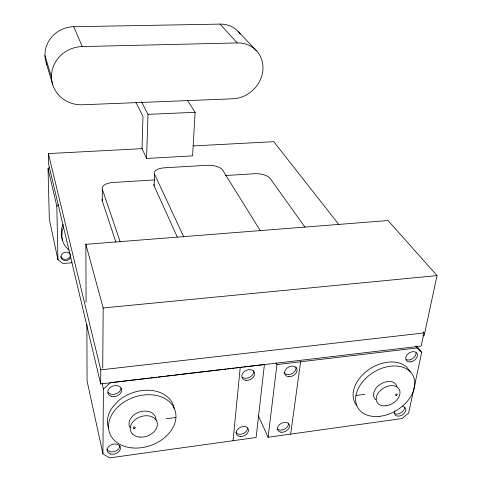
<?xml version="1.0" encoding="UTF-8"?>
<svg xmlns="http://www.w3.org/2000/svg" width="482" height="482" viewBox="0 0 482 482"><rect width="100%" height="100%" fill="white"/><g stroke="black" fill="none" stroke-linecap="round" stroke-linejoin="round"><path stroke-width="0.72" d="M423.045 331.773L423.979 332.954L421.166 346.07L100.678 383.937L100.762 369.869L48.369 153.595L142.292 148.637M115.879 242.091L102.238 200.861L102.311 189.173A13.237 6.001 0.9 0 1 113.258 182.473L154.559 179.913M102.732 368.121L103.172 307.956L85.868 244.326L388.034 220.539L437.035 275.59L424.13 335.653L422.63 335.827M243.904 366.904L264.425 364.482L256.117 437.493L109.528 457.9L102.907 453.791L103.419 389.04L102.021 383.214M187.492 100.443L195.126 112.306L192.577 155.879L146.576 158.439L147.986 114.342L141.425 101.732M177.316 237.102L154.12 185.901L154.553 174.201A13.086 5.736 2.6 0 1 164.573 167.79L206.941 165.308A12.912 5.603 3.9 0 1 222.63 170.098L260.34 230.758M233.047 440.705L240.241 367.338M417.207 346.498L421.708 352.444L408.64 413.038L402.036 418.551L268.088 437.258L276.957 364.573L275.927 362.578M290.67 434.101L300.605 361.771M71.987 262.75L62.985 263.503L57.93 259.702L49.327 219.196L48.043 168.64L49.598 167.127M57.93 259.702L56.816 206.23L58.34 204.772M103.419 389.04L110.474 382.666L148.51 378.171M165.983 418.774L175.93 417.478M355.951 395.493L364.844 394.33M276.957 364.573L416.996 347.968L421.708 352.444M149.998 377.996L156.71 377.201M158.204 377.026L164.916 376.237M166.404 376.056L173.116 375.267M174.611 375.086L226.07 369.013M227.564 368.832L234.276 368.043M235.764 367.868L242.44 367.079M100.762 369.869L423.979 332.954M103.172 307.956L437.035 275.59M225.148 175.544L254.436 173.731A12.671 5.543 5.5 0 1 270.209 178.491L304.986 227.179M193.384 145.932L273.782 141.684L338.882 224.588M147.986 114.342L195.126 112.306M82.259 46.573L237.228 42.928A29.577 26.474 -42.8 0 1 262.889 69.98A29.577 26.474 -42.8 0 1 232.806 98.798L82.555 104.769A30.758 29.004 -14.5 0 1 51.49 76.65A30.758 29.004 -14.5 0 1 82.259 46.573L73.8 26.721L220.045 24.1A27.878 25.359 -44.5 0 1 240.253 34.011M238.391 31.71L256.52 50.809M220.045 24.1L237.228 42.928M415.641 346.172L416.996 347.968M410.284 371.827L406.79 367.163A31.752 22.208 -31.6 0 0 367.013 370.911A31.752 22.208 -31.6 0 0 356.794 405.615M135.912 102.359L142.973 116.349L142.033 148.649L146.576 158.439M154.553 174.201L183.859 237.138M258.225 415.49L268.088 437.258M102.311 189.173L120.175 241.844M44.965 55.563L51.496 77.12M46.145 62.726L52.725 84.645M100.678 383.937L48.634 164.35L48.369 153.595M48.043 168.64L56.816 206.23M102.907 453.791L87.049 380.864L86.88 324.326M85.868 244.326L86.073 302.353M174.171 408.465A34.385 25.444 -19.4 0 0 152.059 390.504A34.385 25.444 -19.4 0 0 117.729 401.428L112.179 407.688A34.385 25.444 -19.4 0 0 108.51 428.227M253.58 370.772A6.718 5.019 -25.9 0 1 249.971 377.105A6.718 5.019 -25.9 0 1 242.338 377.195M129.941 427.48A13.839 10.206 -19.5 0 1 140.22 411.779A13.839 10.206 -19.5 0 1 155.975 420.075M119.885 445.874A6.802 4.934 -17.9 0 1 114.035 451.658A6.802 4.934 -17.9 0 1 106.805 448.965M247.603 428.474A6.477 4.645 -24.6 0 1 242.536 433.848A6.477 4.645 -24.6 0 1 235.831 432.511M121.024 388.034A7.061 5.356 -17.9 0 1 115.825 393.921A7.061 5.356 -17.9 0 1 108.095 392.318M402.584 406.483A6.194 4.224 -31.5 0 1 405.326 411.797A6.194 4.224 -31.5 0 1 397.728 416.117A6.194 4.224 -31.5 0 1 394.957 410.827M288.399 423.106A6.386 4.531 -26.5 0 1 284.868 428.974A6.386 4.531 -26.5 0 1 277.71 429.197M375.773 399.765A12.779 8.899 -31.6 0 1 380.527 384.118A12.779 8.899 -31.6 0 1 396.933 386.407M295.93 367.254A6.628 4.886 -28.1 0 1 291.471 373.905A6.628 4.886 -28.1 0 1 283.976 372.628M416.02 352.836A6.417 4.525 -33.6 0 1 412.821 358.469A6.417 4.525 -33.6 0 1 406.32 359.62M404.476 407.284A6.176 4.218 -31.5 0 1 400.735 412.996A6.176 4.218 -31.5 0 1 394.125 413.176M154.12 185.901A12.996 5.85 2.6 0 1 153.872 184.365M102.238 200.861A13.147 6.109 0.8 0 1 102.166 199.259M70.788 257.099A5.019 4.199 -13.7 0 1 63.528 260.25A5.019 4.199 -13.7 0 1 62.413 253.671A5.019 4.199 -13.7 0 1 70.252 253.93M62.793 240.325A25.203 21.467 -15.6 0 1 61.298 234.897L61.515 229.185A25.203 21.467 -15.6 0 1 63.112 224.251M69.113 250.128A25.323 21.533 -15.7 0 1 61.871 237.403L62.094 231.667A25.323 21.533 -15.7 0 1 63.702 226.721M70.637 254.719A5.007 4.193 -13.7 0 1 66.389 259.244A5.007 4.193 -13.7 0 1 60.901 256.605M46.874 64.769A28.926 27.637 -11.3 0 1 73.8 26.721M246.007 380.346A6.742 5.025 -25.9 0 0 254.586 372.881A6.742 5.025 -25.9 0 0 244.097 371.749A6.742 5.025 -25.9 0 0 246.007 380.346M240.241 436.511A6.495 4.651 -24.6 0 0 248.483 429.432A6.495 4.651 -24.6 0 0 238.361 428.6A6.495 4.651 -24.6 0 0 240.241 436.511M111.125 396.264A7.085 5.362 -18 0 0 121.627 390.281A7.085 5.362 -18 0 0 111.312 386.757A7.085 5.362 -18 0 0 111.125 396.264M110.366 453.954A6.826 4.941 -17.9 0 0 120.458 448.224A6.826 4.941 -17.9 0 0 110.547 445.169A6.826 4.941 -17.9 0 0 110.366 453.954M131.996 447.899A34.614 25.516 -19.5 0 0 175.189 410.827A34.614 25.516 -19.5 0 0 119.542 405.458A34.614 25.516 -19.5 0 0 131.996 447.899M139.846 437.084A13.936 10.23 -19.6 0 0 157.048 422.045A13.936 10.23 -19.6 0 0 134.58 420.153A13.936 10.23 -19.6 0 0 139.846 437.084M133.966 428.564A1.048 0.771 -19 0 0 135.249 427.426A1.048 0.771 -19 0 0 133.55 427.293A1.048 0.771 -19 0 0 133.966 428.564M281.247 432.27A6.405 4.537 -26.6 0 0 289.465 425.275A6.405 4.537 -26.6 0 0 279.656 424.437A6.405 4.537 -26.6 0 0 281.247 432.27M288.513 376.695A6.646 4.892 -28.1 0 0 297.063 369.32A6.646 4.892 -28.1 0 0 286.911 368.188A6.646 4.892 -28.1 0 0 288.513 376.695M410.477 361.922A6.441 4.531 -33.6 0 0 417.165 353.619A6.441 4.531 -33.6 0 0 407.091 354.806A6.441 4.531 -33.6 0 0 410.477 361.922M379.75 416.315A31.945 22.25 -31.6 0 0 413.164 375.833A31.945 22.25 -31.6 0 0 362.765 381.617A31.945 22.25 -31.6 0 0 379.75 416.315M386.022 405.772A12.857 8.917 -31.5 0 0 399.307 389.438A12.857 8.917 -31.5 0 0 379.003 391.987A12.857 8.917 -31.5 0 0 386.022 405.772M396.264 395.451A0.964 0.663 -31.9 0 0 397.252 394.222A0.964 0.663 -31.9 0 0 395.74 394.427A0.964 0.663 -31.9 0 0 396.264 395.451"/></g></svg>
